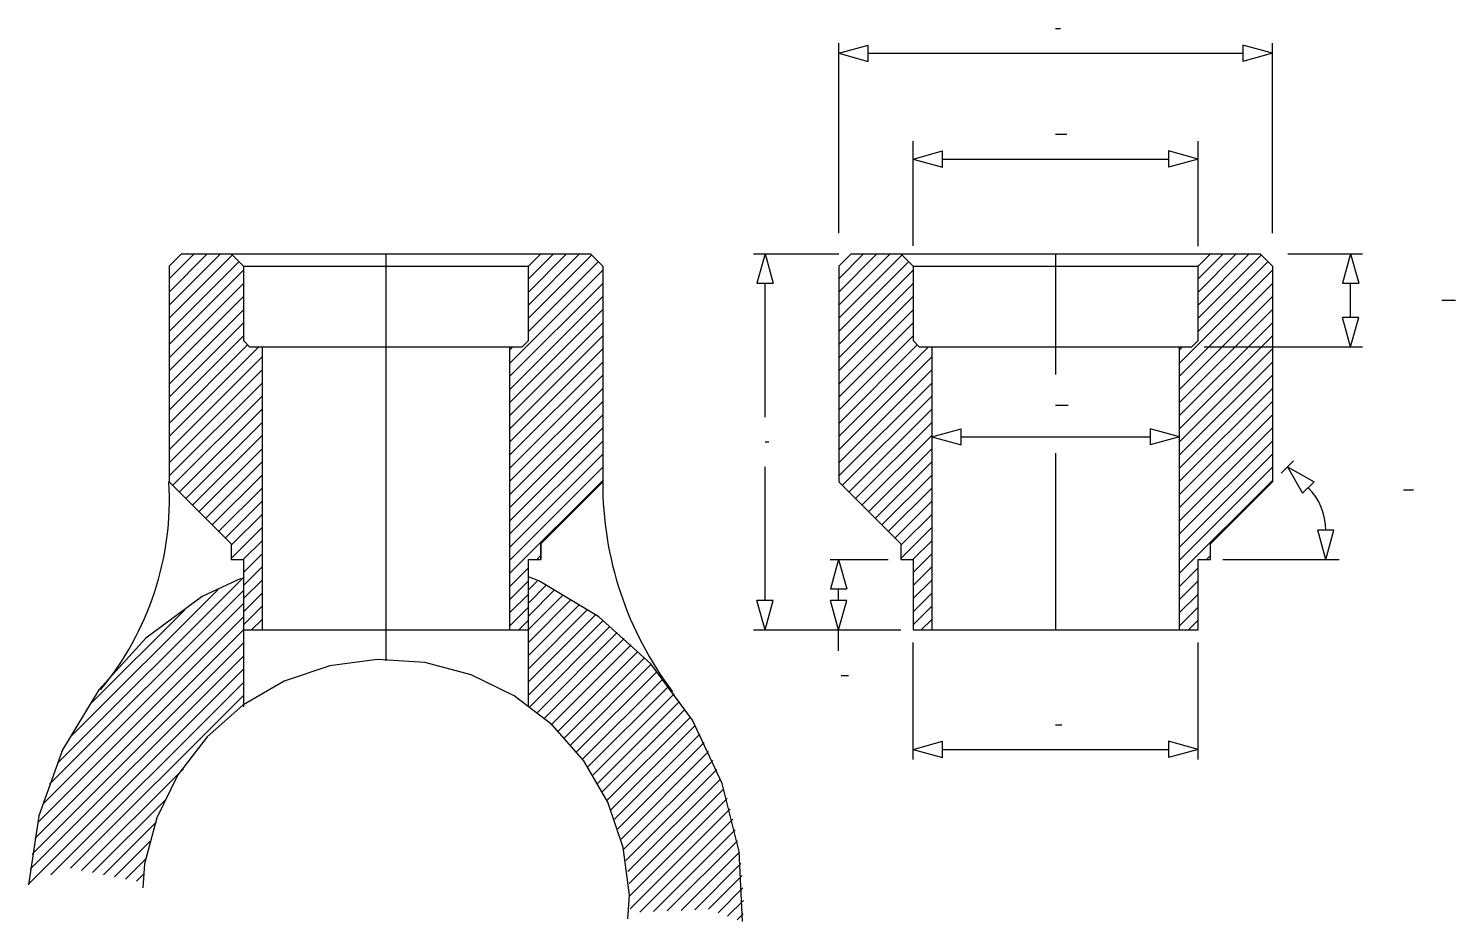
# Model space of a CAD drawing. Extents: x 343 to 1494, y 290 to 1011.
import ezdxf

# ---------------------------------------------------------------- set-up
doc = ezdxf.new("R2010")
doc.units = 0
doc.header["$MEASUREMENT"] = 0
doc.layers.get('0').update_dxf_attribs({"linetype": 'CONTINUOUS'})
doc.layers.add('1', color=7, linetype='CONTINUOUS')

msp = doc.modelspace()

# ---------------------------------------------------------------- linework, layer by layer
at = {"color": 4, "linetype": 'Continuous'}
for p, q in [((456.3, 809.1), (476.5, 829.3)), ((456.3, 798.5), (487.1, 829.3)), ((456.3, 787.9), (497.7, 829.3)), ((746.3, 809.2), (766.4, 829.3)), ((746.3, 798.5), (777, 829.3)), ((746.3, 787.9), (787.6, 829.3)), ((996.7, 809.1), (1016.8, 829.3)), ((996.7, 798.5), (1027.4, 829.3)), ((996.7, 787.9), (1038.1, 829.3)), ((1286.7, 809.2), (1306.8, 829.3)), ((1286.7, 798.5), (1317.4, 829.3)), ((1286.7, 787.9), (1328, 829.3)), ((456.3, 777.3), (507.3, 828.3)), ((456.3, 766.7), (512.6, 823)), ((746.3, 777.3), (797.2, 828.3)), ((746.3, 766.7), (802.5, 823)), ((996.7, 777.3), (1047.7, 828.3)), ((996.7, 766.7), (1053, 823)), ((1286.7, 777.3), (1337.6, 828.3)), ((1286.7, 766.7), (1342.9, 823)), ((456.3, 756.1), (516.3, 816.1)), ((731.3, 741.1), (806.3, 816.1)), ((996.7, 756.1), (1056.7, 816.1)), ((1271.7, 741.1), (1346.7, 816.1)), ((456.3, 745.4), (516.3, 805.4)), ((456.3, 734.8), (516.3, 794.8)), ((731.3, 730.5), (806.3, 805.5)), ((731.3, 719.9), (806.3, 794.9)), ((996.7, 745.4), (1056.7, 805.4)), ((996.7, 734.8), (1056.7, 794.8)), ((1271.7, 730.5), (1346.7, 805.5)), ((1271.7, 719.9), (1346.7, 794.9)), ((456.3, 724.2), (516.3, 784.2)), ((731.3, 709.3), (806.3, 784.3)), ((996.7, 724.2), (1056.7, 784.2)), ((1271.7, 709.3), (1346.7, 784.3)), ((456.3, 713.6), (516.3, 773.6)), ((731.3, 698.7), (806.3, 773.7)), ((996.7, 713.6), (1056.7, 773.6)), ((1271.7, 698.7), (1346.7, 773.7)), ((456.3, 703), (516.3, 763)), ((731.3, 688.1), (806.3, 763.1)), ((996.7, 703), (1056.7, 763)), ((1271.7, 688.1), (1346.7, 763.1)), ((456.3, 692.4), (519.7, 755.8)), ((456.3, 681.8), (528.7, 754.3)), ((731.3, 751.7), (733.8, 754.3)), ((731.3, 677.5), (806.3, 752.5)), ((996.7, 692.4), (1060.1, 755.8)), ((996.7, 681.8), (1069.1, 754.3)), ((1271.7, 751.7), (1274.2, 754.3)), ((1271.7, 677.5), (1346.7, 752.5)), ((456.3, 671.2), (531.3, 746.2)), ((731.3, 666.9), (806.3, 741.9)), ((996.7, 671.2), (1071.7, 746.2)), ((1271.7, 666.9), (1346.7, 741.9)), ((456.3, 660.6), (531.3, 735.6)), ((731.3, 656.3), (806.3, 731.3)), ((996.7, 660.6), (1071.7, 735.6)), ((1271.7, 656.3), (1346.7, 731.3)), ((456.3, 650), (531.3, 725)), ((459.1, 642.3), (531.3, 714.4)), ((731.3, 645.7), (806.3, 720.7)), ((996.7, 650), (1071.7, 725)), ((999.5, 642.3), (1071.7, 714.4)), ((1271.7, 645.7), (1346.7, 720.7)), ((464.4, 637), (531.3, 703.8)), ((731.3, 635.1), (806.3, 710.1)), ((1004.8, 637), (1071.7, 703.8)), ((1271.7, 635.1), (1346.7, 710.1)), ((469.8, 631.7), (531.3, 693.2)), ((731.3, 624.4), (806.3, 699.4)), ((1010.1, 631.7), (1071.7, 693.2)), ((1271.7, 624.4), (1346.7, 699.4)), ((475.1, 626.4), (531.3, 682.6)), ((731.3, 613.8), (806.3, 688.8)), ((1015.4, 626.4), (1071.7, 682.6)), ((1271.7, 613.8), (1346.7, 688.8)), ((480.4, 621), (531.3, 672)), ((731.3, 603.2), (806.3, 678.2)), ((1020.7, 621), (1071.7, 672)), ((1271.7, 603.2), (1346.7, 678.2)), ((485.7, 615.7), (531.3, 661.3)), ((731.3, 592.6), (806.3, 667.6)), ((731.3, 582), (806.3, 657)), ((1026, 615.7), (1071.7, 661.3)), ((1271.7, 592.6), (1346.7, 667.6)), ((1271.7, 582), (1346.7, 657)), ((491, 610.4), (531.3, 650.7)), ((731.3, 571.4), (806.3, 646.4)), ((1031.4, 610.4), (1071.7, 650.7)), ((1271.7, 571.4), (1346.7, 646.4)), ((496.3, 605.1), (531.3, 640.1)), ((1036.7, 605.1), (1071.7, 640.1)), ((501.6, 599.8), (531.3, 629.5)), ((1042, 599.8), (1071.7, 629.5)), ((506.9, 594.5), (531.3, 618.9)), ((1047.3, 594.5), (1071.7, 618.9)), ((506.3, 583.3), (531.3, 608.3)), ((1046.7, 583.3), (1071.7, 608.3)), ((516.1, 582.6), (531.3, 597.7)), ((1056.5, 582.6), (1071.7, 597.7)), ((516.3, 572.1), (531.3, 587.1)), ((516.3, 561.5), (531.3, 576.5)), ((731.3, 560.8), (746.3, 575.8)), ((753, 582.6), (756.3, 585.8)), ((1056.7, 572.1), (1071.7, 587.1)), ((1056.7, 561.5), (1071.7, 576.5)), ((1271.7, 560.8), (1286.7, 575.8)), ((1293.4, 582.6), (1296.7, 585.8)), ((366.8, 418.6), (516.3, 568.1)), ((516.3, 550.9), (531.3, 565.9)), ((731.3, 550.2), (746.3, 565.2)), ((746.3, 557.9), (753.3, 564.9)), ((1056.7, 550.9), (1071.7, 565.9)), ((1271.7, 550.2), (1286.7, 565.2)), ((359.8, 401), (516.3, 557.5)), ((376.6, 439.1), (495.8, 558.2)), ((516.3, 540.3), (531.3, 555.3)), ((731.3, 539.6), (746.3, 554.6)), ((746.3, 547.3), (760.4, 561.5)), ((746.3, 536.7), (767.4, 557.9)), ((746.3, 526.1), (774.3, 554.1)), ((1056.7, 540.3), (1071.7, 555.3)), ((1271.7, 539.6), (1286.7, 554.6)), ((354.6, 385.3), (516.3, 546.9)), ((392.8, 465.9), (469, 542)), ((516.3, 529.7), (531.3, 544.7)), ((731.3, 529), (746.3, 544)), ((746.3, 515.5), (780.9, 550.2)), ((746.3, 504.9), (787.5, 546.1)), ((746.3, 494.3), (793.8, 541.8)), ((1056.7, 529.7), (1071.7, 544.7)), ((1271.7, 529), (1286.7, 544)), ((350.8, 370.8), (516.3, 536.3)), ((522.8, 525.6), (531.3, 534.1)), ((738.5, 525.6), (746.3, 533.4)), ((746.3, 483.7), (800.1, 537.5)), ((746.3, 473.1), (806.2, 532.9)), ((1063.2, 525.6), (1071.7, 534.1)), ((1278.8, 525.6), (1286.7, 533.4)), ((347.9, 357.3), (516.3, 525.7)), ((746.9, 463.1), (812.1, 528.3)), ((753, 458.5), (817.9, 523.5)), ((758.8, 453.8), (823.6, 518.6)), ((345.8, 344.6), (516.3, 515.1)), ((764.4, 448.8), (829.1, 513.5)), ((769.9, 443.6), (834.5, 508.3)), ((344.3, 332.5), (516.3, 504.5)), ((775.1, 438.2), (839.7, 502.9)), ((780.1, 432.7), (844.9, 497.4)), ((343.4, 321), (516.3, 493.9)), ((784.9, 426.9), (849.8, 491.8)), ((789.6, 420.9), (854.7, 486)), ((361, 328), (516.3, 483.3)), ((376.8, 333.2), (516.3, 472.6)), ((794, 414.7), (859.4, 480.1)), ((798.2, 408.3), (863.9, 474.1)), ((802.1, 401.7), (868.3, 467.9)), ((805.9, 394.8), (872.6, 461.5)), ((809.4, 387.7), (876.7, 455)), ((812.7, 380.4), (880.7, 448.4)), ((815.7, 372.8), (884.5, 441.6)), ((818.5, 365), (888.2, 434.7)), ((821, 356.8), (891.7, 427.6)), ((823.1, 348.4), (895, 420.3)), ((385.7, 331.4), (467.8, 413.5)), ((825, 339.6), (898.2, 412.9)), ((826.4, 330.5), (901.2, 405.2)), ((827.5, 321), (904, 397.4)), ((394.5, 329.7), (453.6, 388.8)), ((828.1, 311), (906.6, 389.5)), ((828.3, 300.5), (909, 381.3)), ((403.4, 328), (445.9, 370.5)), ((836.2, 297.8), (911.2, 372.9)), ((847.3, 298.3), (913.2, 364.3)), ((412.3, 326.3), (441.1, 355)), ((858.3, 298.7), (915, 355.4)), ((869.4, 299.2), (916.5, 346.3)), ((421.2, 324.5), (437.9, 341.2)), ((880.5, 299.7), (917.8, 337)), ((430.1, 322.8), (435.8, 328.6)), ((891.6, 300.2), (918.7, 327.3)), ((899.3, 297.3), (919.4, 317.4)), ((907, 294.4), (919.7, 307.1)), ((914.7, 291.5), (919.6, 296.4))]:
    msp.add_line(p, q, dxfattribs=at)
at = {"layer": '1', "color": 5, "linetype": 'Continuous'}
for p, q in [((1171.7, 1011.3), (1175.7, 1011.3)), ((1171.7, 925.9), (1180.7, 925.9)), ((1483.4, 791.8), (1494.4, 791.8)), ((1171.7, 707.2), (1181.7, 707.2)), ((937.3, 677.4), (940.3, 677.4)), ((998.6, 488.8), (1004.6, 488.8)), ((1171.7, 449.1), (1176.7, 449.1))]:
    msp.add_line(p, q, dxfattribs=at)
at = {"layer": '1', "color": 3, "linetype": 'Continuous'}
for p, q in [((996.7, 845.9), (996.7, 999.4)), ((996.7, 991.3), (1020.4, 997.8)), ((996.7, 991.3), (1020.4, 984.7)), ((1020.4, 984.7), (1020.4, 997.8)), ((1020.4, 991.3), (1322.9, 991.3)), ((1346.7, 991.3), (1322.9, 997.8)), ((1322.9, 997.8), (1322.9, 984.7)), ((1346.7, 991.3), (1322.9, 984.7)), ((1346.7, 845.9), (1346.7, 999.4)), ((1056.7, 835.8), (1056.7, 920.4)), ((1056.7, 905.9), (1080.4, 912.5)), ((1080.4, 899.3), (1080.4, 912.5)), ((1286.7, 905.9), (1262.9, 912.5)), ((1262.9, 912.5), (1262.9, 899.3)), ((1286.7, 835.4), (1286.7, 920.4)), ((1056.7, 905.9), (1080.4, 899.3)), ((1080.4, 905.9), (1262.9, 905.9)), ((1286.7, 905.9), (1262.9, 899.3)), ((927.8, 829.3), (996.7, 829.3)), ((937.3, 829.3), (930.7, 805.6)), ((937.3, 829.3), (943.9, 805.6)), ((1359, 829.3), (1419.4, 829.3)), ((1409.7, 829.3), (1403.2, 805.6)), ((1409.7, 829.3), (1416.3, 805.6)), ((930.7, 805.6), (943.9, 805.6)), ((937.3, 697.4), (937.3, 805.6)), ((1403.2, 805.6), (1416.3, 805.6)), ((1409.7, 778), (1409.7, 805.6)), ((1409.7, 754.3), (1403.2, 778)), ((1416.3, 778), (1403.2, 778)), ((1409.7, 754.3), (1416.3, 778)), ((1291.7, 754.3), (1419.4, 754.3)), ((1071.7, 681.5), (1095.4, 688.1)), ((1071.7, 681.5), (1095.4, 675)), ((1095.4, 675), (1095.4, 688.1)), ((1095.4, 681.5), (1247.9, 681.5)), ((1271.7, 681.5), (1247.9, 688.1)), ((1247.9, 688.1), (1247.9, 675)), ((1271.7, 681.5), (1247.9, 675)), ((937.3, 549.3), (937.3, 657.4)), ((1353.7, 652.2), (1363.6, 662.1)), ((1358.9, 657.4), (1380.3, 645.3)), ((1358.9, 657.4), (1371, 636)), ((1371, 636), (1380.3, 645.3)), ((1378.7, 637), (1375.6, 640.5)), ((1381.6, 633.2), (1378.7, 637)), ((1384, 629.1), (1381.6, 633.2)), ((1386.1, 624.8), (1384, 629.1)), ((1387.7, 620.3), (1386.1, 624.8)), ((1388.8, 615.7), (1387.7, 620.3)), ((1389.5, 611), (1388.8, 615.7)), ((1389.7, 606.3), (1389.5, 611)), ((1389.8, 582.6), (1383.2, 606.3)), ((1396.3, 606.3), (1383.2, 606.3)), ((1389.8, 582.6), (1396.3, 606.3)), ((989.7, 582.6), (1036.7, 582.6)), ((996.6, 582.6), (990.1, 558.9)), ((996.6, 582.6), (1003.2, 558.9)), ((1306.7, 582.6), (1400.6, 582.6)), ((990.1, 558.9), (1003.2, 558.9)), ((996.6, 549.3), (996.6, 558.9)), ((937.3, 525.6), (930.7, 549.3)), ((943.9, 549.3), (930.7, 549.3)), ((937.3, 525.6), (943.9, 549.3)), ((996.6, 525.6), (990.1, 549.3)), ((1003.2, 549.3), (990.1, 549.3)), ((996.6, 525.6), (1003.2, 549.3)), ((927.8, 525.6), (1046.7, 525.6)), ((996.6, 508.8), (996.6, 525.6)), ((1056.7, 420.9), (1056.7, 515.6)), ((1286.7, 420.9), (1286.7, 515.6)), ((1056.7, 429.1), (1080.4, 435.7)), ((1056.7, 429.1), (1080.4, 422.6)), ((1080.4, 422.6), (1080.4, 435.7)), ((1080.4, 429.1), (1262.9, 429.1)), ((1286.7, 429.1), (1262.9, 435.7)), ((1262.9, 435.7), (1262.9, 422.6)), ((1286.7, 429.1), (1262.9, 422.6))]:
    msp.add_line(p, q, dxfattribs=at)
at = {"layer": '1', "color": 7, "linetype": 'Continuous'}
for p, q in [((466.3, 829.3), (456.3, 819.3)), ((466.3, 829.3), (796.3, 829.3)), ((506.3, 829.3), (516.3, 819.3)), ((506.3, 829.3), (516.3, 819.3)), ((756.2, 829.3), (746.3, 819.3)), ((796.3, 829.3), (806.3, 819.3)), ((1006.6, 829.3), (996.7, 819.3)), ((1006.6, 829.3), (1336.7, 829.3)), ((1046.7, 829.3), (1056.7, 819.3)), ((1296.6, 829.3), (1286.7, 819.3)), ((1336.7, 829.3), (1346.7, 819.3)), ((456.3, 819.3), (456.3, 645.1)), ((516.3, 819.3), (516.3, 759.3)), ((516.3, 819.3), (746.3, 819.3)), ((746.3, 759.3), (746.3, 819.3)), ((806.3, 819.3), (806.3, 645.1)), ((996.7, 819.3), (996.7, 645.1)), ((1056.7, 819.3), (1056.7, 759.3)), ((1056.7, 819.3), (1286.7, 819.3)), ((1286.7, 759.3), (1286.7, 819.3)), ((1346.7, 819.3), (1346.7, 645.1)), ((521.3, 754.3), (516.3, 759.3)), ((521.3, 754.3), (741.3, 754.3)), ((531.3, 754.3), (531.3, 525.6)), ((731.3, 525.6), (731.3, 754.3)), ((741.3, 754.3), (746.3, 759.3)), ((1061.6, 754.3), (1056.7, 759.3)), ((1061.6, 754.3), (1281.7, 754.3)), ((1071.7, 754.3), (1071.7, 525.6)), ((1271.7, 525.6), (1271.7, 754.3)), ((1281.7, 754.3), (1286.7, 759.3)), ((456.3, 645.1), (506.3, 595.1)), ((806.3, 645.1), (756.3, 595.1)), ((806.3, 645.1), (756.3, 595.1)), ((996.7, 645.1), (1046.7, 595.1)), ((1346.7, 645.1), (1296.7, 595.1)), ((506.3, 595.1), (506.3, 582.6)), ((756.3, 582.6), (756.3, 595.1)), ((756.3, 595.1), (756.3, 582.6)), ((1046.7, 595.1), (1046.7, 582.6)), ((1296.7, 582.6), (1296.7, 595.1)), ((506.3, 582.6), (516.3, 582.6)), ((516.3, 582.6), (516.3, 463.6)), ((746.3, 463.6), (746.3, 582.6)), ((746.3, 582.6), (756.3, 582.6)), ((1046.7, 582.6), (1056.7, 582.6)), ((1056.7, 582.6), (1056.7, 525.6)), ((1286.7, 582.6), (1296.7, 582.6)), ((1286.7, 525.6), (1286.7, 582.6)), ((514.1, 567.2), (483.1, 552.6)), ((754.7, 565.4), (746.3, 568.5)), ((803.2, 536.3), (754.7, 565.4)), ((483.1, 552.6), (437.6, 519)), ((845, 498.2), (803.2, 536.3)), ((437.6, 519), (399.6, 477.2)), ((516.3, 525.6), (746.3, 525.6)), ((1056.7, 525.6), (1286.7, 525.6)), ((585.9, 496.7), (549.3, 484.3)), ((624.2, 501.8), (585.9, 496.7)), ((662.7, 499.4), (624.2, 501.8)), ((700, 489.4), (662.7, 499.4)), ((878.6, 452.7), (845, 498.2)), ((549.3, 484.3), (515.9, 464.9)), ((734.7, 472.4), (700, 489.4)), ((399.6, 477.2), (370.4, 428.7)), ((765.4, 448.9), (734.7, 472.4)), ((515.9, 464.9), (486.9, 439.4)), ((902.7, 401.6), (878.6, 452.7)), ((486.9, 439.4), (463.4, 408.7)), ((790.9, 419.9), (765.4, 448.9)), ((370.4, 428.7), (351.3, 375.5)), ((810.3, 386.5), (790.9, 419.9)), ((463.4, 408.7), (446.4, 374)), ((916.3, 346.7), (902.7, 401.6)), ((822.7, 349.9), (810.3, 386.5)), ((351.3, 375.5), (342.9, 319.7)), ((446.4, 374), (436.5, 336.7)), ((827.8, 311.6), (822.7, 349.9)), ((919, 290.2), (916.3, 346.7)), ((436.5, 336.7), (435.2, 317.4)), ((826.6, 292.4), (827.8, 311.6))]:
    msp.add_line(p, q, dxfattribs=at)
at = {"layer": '1', "color": 4, "linetype": 'Continuous'}
for p, q in [((631.3, 829.3), (631.3, 500.6)), ((1171.7, 829.3), (1171.7, 731.8)), ((1171.7, 668.5), (1171.7, 525.6))]:
    msp.add_line(p, q, dxfattribs=at)
at = {"layer": '1', "color": 2, "linetype": 'Continuous'}
msp.add_line((1452.5, 638.8), (1460.5, 638.8), dxfattribs=at)
at = {"layer": '1', "color": 7, "linetype": 'Continuous'}
for centre, radius, start, end in [((215, 631.5), 241.6, 320.3147, 3.2291), ((1085.3, 644), 279.1, 179.7637, 217.0739)]:
    msp.add_arc(centre, radius, start, end, dxfattribs=at)

doc.saveas('drawing.dxf')
